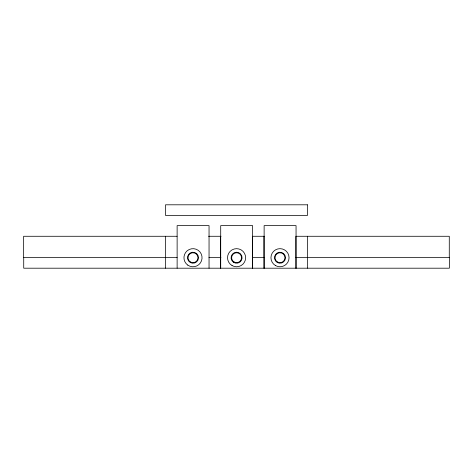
<?xml version="1.0" encoding="UTF-8"?>
<svg xmlns="http://www.w3.org/2000/svg" width="473" height="473" viewBox="0 0 473 473"><rect width="100%" height="100%" fill="white"/><g stroke="black" fill="none" stroke-linecap="round" stroke-linejoin="round"><path stroke-width="0.71" d="M177.056 236.275L23.65 236.275L23.65 257.554L177.127 257.554M208.54 236.275L221.051 236.275M264.46 236.275L252.422 236.275L252.422 257.554L264.023 257.554L264.023 268.197M208.977 257.554L220.932 257.554M449.279 257.554L449.279 236.275L295.873 236.275L295.873 257.554L449.35 257.554L449.35 268.197L23.721 268.197L23.721 257.554M307.474 257.554L307.474 268.197M307.403 236.275L307.403 257.554M296.051 268.197L296.051 225.633L264.129 225.633L264.129 268.197M295.944 257.554L295.944 268.197M263.952 236.275L263.952 257.554M252.629 268.197L252.629 225.633L220.708 225.633L220.708 268.197M252.499 257.554L252.499 268.197M220.501 236.275L220.578 268.197M209.048 268.197L209.048 225.633L177.127 225.633L177.127 268.197M165.526 236.275L165.597 268.197M307.474 204.803L165.526 204.803L165.526 215.446L307.474 215.446L307.474 204.803M190.518 262.018A4.961 4.961 0 0 0 197.962 257.72A4.961 4.961 0 0 0 190.518 253.422A4.961 4.961 0 0 0 190.518 262.018M190.247 262.491A5.505 5.505 0 0 0 198.506 257.72A5.505 5.505 0 0 0 190.247 252.954A5.505 5.505 0 0 0 190.247 262.491M187.787 265.122A9.052 9.052 0 0 0 202.018 258.536A9.052 9.052 0 0 0 189.2 249.508A9.052 9.052 0 0 0 187.787 265.122M234.1 262.018A4.961 4.961 0 0 0 241.543 257.72A4.961 4.961 0 0 0 234.1 253.422A4.961 4.961 0 0 0 234.1 262.018M233.408 262.225A5.505 5.505 0 0 0 242.064 258.217A5.505 5.505 0 0 0 234.265 252.724A5.505 5.505 0 0 0 233.408 262.225M232.054 265.56A9.052 9.052 0 0 0 245.635 257.72A9.052 9.052 0 0 0 232.054 249.88A9.052 9.052 0 0 0 232.054 265.56M275.475 265.56A9.052 9.052 0 0 0 289.056 257.72A9.052 9.052 0 0 0 275.475 249.88A9.052 9.052 0 0 0 275.475 265.56M277.249 262.491A5.505 5.505 0 0 0 285.509 257.72A5.505 5.505 0 0 0 277.249 252.954A5.505 5.505 0 0 0 277.249 262.491M277.521 262.018A4.961 4.961 0 0 0 284.965 257.72A4.961 4.961 0 0 0 277.521 253.422A4.961 4.961 0 0 0 277.521 262.018"/></g></svg>
